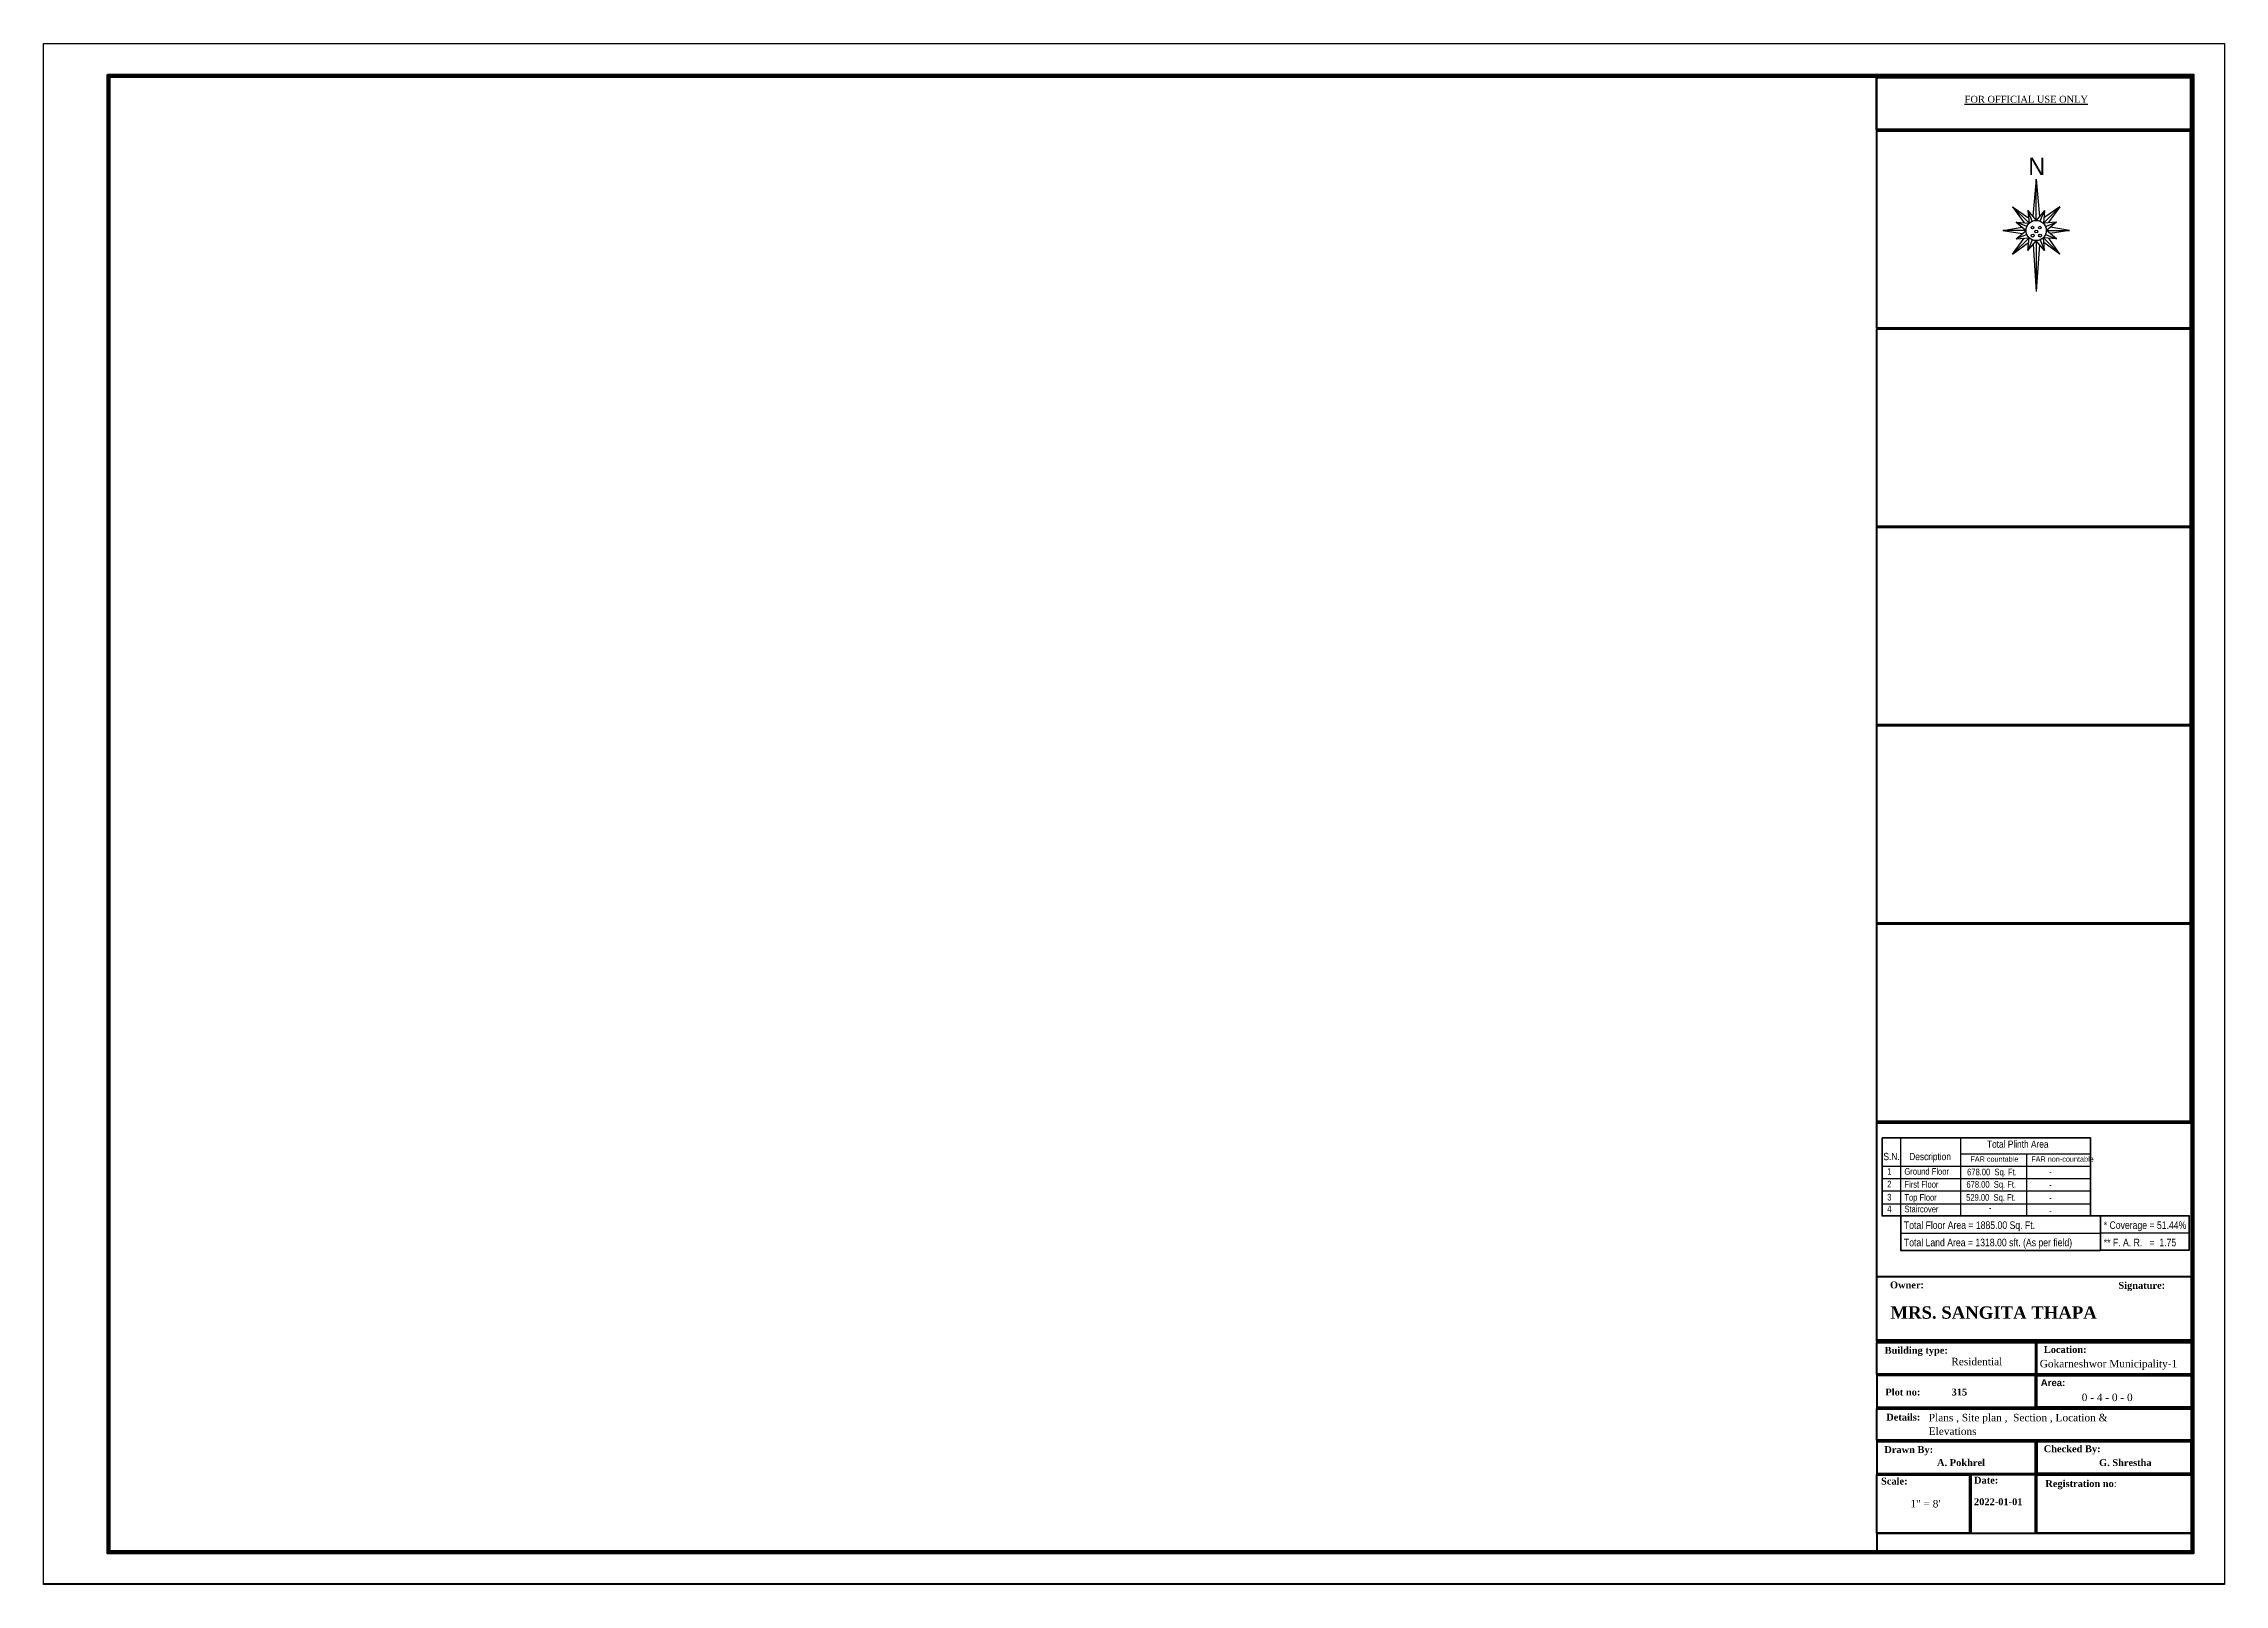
# Paper-space layout 'Architecture' of a CAD drawing. Header units: feet. Extents: x 0 to 33.1, y 0 to 23.4.
import ezdxf

# ---------------------------------------------------------------- set-up
doc = ezdxf.new("R2010")
doc.units = ezdxf.units.FT
doc.header["$LTSCALE"] = 50
doc.header["$MEASUREMENT"] = 0
for name, color, linetype, lineweight in [('4TEXT', 7, 'Continuous', 20), ('SHEETS', 7, 'Continuous', 60), ('wall', 6, 'Continuous', 40), ('window', 3, 'Continuous', 30)]:
    doc.layers.add(name, color=color, linetype=linetype, lineweight=lineweight)
doc.layers.add('Text', color=7, linetype='Continuous')
doc.styles.add('7 INCH', font='times.ttf', dxfattribs={"height": 7})
doc.styles.add('7 INCH1', font='ARIALN.TTF', dxfattribs={"height": 8})
doc.styles.get("Standard").update_dxf_attribs({"font": 'arial.ttf'})

# ---------------------------------------------------------------- blocks, each defined once
blk = doc.blocks.new('sheet a1')
at = {"layer": 'Defpoints', "color": 8}
blk.add_lwpolyline([(-33.109, 0), (0, 0), (0, -23.39), (-33.109, -23.39)], close=True, dxfattribs=at)
at = {"layer": 'Defpoints', "ltscale": 0.1}
blk.add_lwpolyline([(-33.109, 0), (0, 0), (0, -23.384), (-33.109, -23.384)], close=True, dxfattribs=at)
at = {"layer": 'SHEETS'}
for p, q in [((-5.292, -1.317), (-0.502, -1.317)), ((-5.292, -7.337), (-0.502, -7.337)), ((-5.292, -10.347), (-0.502, -10.347)), ((-5.292, -13.357), (-0.502, -13.357)), ((-5.292, -16.367), (-0.502, -16.367)), ((-5.285, -19.709), (-0.495, -19.709)), ((-5.271, -19.688), (-0.481, -19.688)), ((-2.858, -19.709), (-2.858, -20.712)), ((-2.858, -19.709), (-2.858, -20.712)), ((-5.285, -20.211), (-0.495, -20.211)), ((-5.285, -20.712), (-0.495, -20.712)), ((-5.285, -21.214), (-0.495, -21.214)), ((-2.858, -21.214), (-2.858, -22.622)), ((-2.858, -21.214), (-2.858, -22.622)), ((-5.285, -21.716), (-0.495, -21.716)), ((-3.861, -21.716), (-3.861, -22.622)), ((-3.861, -21.716), (-3.861, -22.622))]:
    blk.add_line(p, q, dxfattribs=at)
for points in [[(-32.138, -0.47), (-0.47, -0.47), (-0.47, -22.92), (-32.138, -22.92)], [(-32.127, -0.481), (-0.481, -0.481), (-0.481, -22.909), (-32.127, -22.909)], [(-32.117, -0.491), (-0.491, -0.491), (-0.491, -22.899), (-32.117, -22.899)], [(-32.106, -0.502), (-0.502, -0.502), (-0.502, -22.888), (-32.106, -22.888)], [(-5.282, -0.512), (-0.512, -0.512), (-0.512, -1.306), (-5.282, -1.306)], [(-5.282, -4.316), (-0.512, -4.316), (-0.512, -1.327), (-5.282, -1.327)], [(-5.282, -7.326), (-0.512, -7.326), (-0.512, -4.337), (-5.282, -4.337)], [(-5.282, -10.336), (-0.512, -10.336), (-0.512, -7.347), (-5.282, -7.347)], [(-5.282, -13.346), (-0.512, -13.346), (-0.512, -10.357), (-5.282, -10.357)], [(-5.282, -16.356), (-0.512, -16.356), (-0.512, -13.367), (-5.282, -13.367)], [(-5.282, -19.677), (-0.491, -19.677), (-0.491, -16.387), (-5.282, -16.387)], [(-5.275, -18.716), (-0.505, -18.716), (-0.505, -19.699), (-5.275, -19.699)], [(-2.868, -20.2), (-5.275, -20.2), (-5.275, -19.719), (-2.868, -19.719)], [(-2.868, -20.2), (-5.275, -20.2), (-5.275, -19.719), (-2.868, -19.719)], [(-2.847, -19.719), (-0.505, -19.719), (-0.505, -20.2), (-2.847, -20.2)], [(-2.869, -20.221), (-5.275, -20.221), (-5.275, -20.702), (-2.869, -20.702)], [(-2.869, -20.221), (-5.275, -20.221), (-5.275, -20.702), (-2.869, -20.702)], [(-2.847, -20.221), (-0.505, -20.221), (-0.505, -20.702), (-2.847, -20.702)], [(-5.275, -20.723), (-0.505, -20.723), (-0.505, -21.203), (-5.275, -21.203)], [(-2.868, -21.224), (-5.275, -21.224), (-5.275, -21.705), (-2.868, -21.705)], [(-2.868, -21.224), (-5.275, -21.224), (-5.275, -21.705), (-2.868, -21.705)], [(-2.847, -21.702), (-0.505, -21.702), (-0.505, -21.224), (-2.847, -21.224)], [(-5.275, -21.726), (-3.871, -21.726), (-3.871, -22.611), (-5.275, -22.611)], [(-2.868, -21.726), (-3.851, -21.726), (-3.851, -22.611), (-2.868, -22.611)], [(-2.868, -21.726), (-3.851, -21.726), (-3.851, -22.611), (-2.868, -22.611)], [(-2.847, -21.726), (-0.505, -21.726), (-0.505, -22.611), (-2.847, -22.611)], [(-5.271, -22.611), (-0.502, -22.611), (-0.502, -22.888), (-5.271, -22.888)]]:
    blk.add_lwpolyline(points, close=True, dxfattribs=at)
at = {"layer": 'Text', "color": 5}
for p, q in [((-0.54, -17.79), (-0.54, -18.321)), ((-0.535, -17.79), (-0.535, -18.321))]:
    blk.add_line(p, q, dxfattribs=at)
at = {"layer": 'window', "lineweight": 25}
for p, q in [((-2.857, -2.06), (-2.909, -2.621)), ((-2.857, -2.06), (-2.809, -2.625)), ((-2.857, -2.683), (-2.857, -2.06)), ((-3.215, -2.478), (-2.973, -2.647)), ((-3.215, -2.478), (-3.04, -2.721)), ((-2.966, -2.728), (-3.215, -2.478)), ((-2.983, -2.531), (-2.857, -2.683)), ((-2.983, -2.531), (-2.966, -2.728)), ((-2.916, -2.694), (-2.983, -2.531)), ((-2.73, -2.531), (-2.857, -2.683)), ((-2.798, -2.694), (-2.73, -2.531)), ((-2.747, -2.728), (-2.498, -2.478)), ((-2.73, -2.531), (-2.747, -2.728)), ((-2.498, -2.478), (-2.74, -2.647)), ((-2.498, -2.478), (-2.673, -2.721)), ((-3.364, -2.837), (-3.068, -2.789)), ((-3.011, -2.837), (-3.364, -2.837)), ((-3.364, -2.837), (-3.068, -2.885)), ((-2.966, -2.946), (-3.215, -3.196)), ((-3.215, -3.196), (-3.04, -2.953)), ((-2.999, -2.778), (-3.162, -2.71)), ((-3.162, -2.71), (-3.011, -2.837)), ((-3.162, -2.71), (-2.966, -2.728)), ((-3.162, -2.964), (-3.011, -2.837)), ((-2.999, -2.896), (-3.162, -2.964)), ((-3.162, -2.964), (-2.966, -2.946)), ((-2.983, -3.143), (-2.966, -2.946)), ((-2.916, -2.98), (-2.983, -3.143)), ((-2.798, -2.98), (-2.73, -3.143)), ((-2.551, -2.71), (-2.747, -2.728)), ((-2.73, -3.143), (-2.747, -2.946)), ((-2.747, -2.946), (-2.498, -3.196)), ((-2.551, -2.964), (-2.747, -2.946)), ((-2.714, -2.778), (-2.551, -2.71)), ((-2.714, -2.896), (-2.551, -2.964)), ((-2.551, -2.71), (-2.702, -2.837)), ((-2.702, -2.837), (-2.349, -2.837)), ((-2.551, -2.964), (-2.702, -2.837)), ((-2.498, -3.196), (-2.667, -2.953)), ((-2.349, -2.837), (-2.645, -2.789)), ((-2.349, -2.837), (-2.645, -2.885)), ((-3.215, -3.196), (-2.973, -3.021)), ((-2.983, -3.143), (-2.857, -2.992)), ((-2.905, -3.05), (-2.857, -3.765)), ((-2.73, -3.143), (-2.857, -2.992)), ((-2.857, -2.992), (-2.857, -3.765)), ((-2.808, -3.05), (-2.857, -3.765)), ((-2.498, -3.196), (-2.741, -3.021))]:
    blk.add_line(p, q, dxfattribs=at)
for centre, radius in [((-2.857, -2.837), 0.154), ((-2.913, -2.793), 0.0195), ((-2.91, -2.914), 0.0225), ((-2.856, -2.852), 0.0225), ((-2.798, -2.914), 0.0225), ((-2.801, -2.793), 0.0195)]:
    blk.add_circle(centre, radius, dxfattribs=at)
at = {"layer": '4TEXT', "insert": (-2.788, -20.276), "char_height": 0.10451, "width": 0.61662, "attachment_point": 1, "style": '7 INCH'}
blk.add_mtext('{\\fArial|b1|i0|c0|p34;Area:}', dxfattribs=at)
at = {"layer": 'Text', "style": '7 INCH'}
for s, height, p in [('Residential', 0.11385, (-4.146, -20.064)), ('Gokarneshwor Municipality-1', 0.11385, (-2.803, -20.096)), ('0 - 4 - 0 - 0', 0.11385, (-2.166, -20.608)), ('1" = 8\'', 0.1138, (-4.767, -22.222))]:
    blk.add_text(s, height=height, dxfattribs=at).set_placement(p)
at = {"layer": 'Text', "attachment_point": 1, "style": '7 INCH'}
for s, insert, char_height, width in [('{\\LFOR OFFICIAL USE ONLY}', (-3.943, -0.792), 0.10451, 1.97528), ('{\\fTimes New Roman|b1|i0|c0|p18;Owner\\fArial|b1|i0|c0|p34;:}', (-5.077, -18.792), 0.10451, 0.97196), ('{\\fTimes New Roman|b1|i0|c0|p18;Signature\\fArial|b1|i0|c0|p34;:}', (-1.609, -18.799), 0.10451, 0.97196), ('{\\fTimes New Roman|b1|i0|c0|p18;MRS. SANGITA THAPA}', (-5.071, -19.169), 0.18812, 4.95806), ('{\\fTimes New Roman|b1|i0|c0|p18;Building type:}', (-5.158, -19.784), 0.10451, 0.97196), ('{\\fTimes New Roman|b1|i0|c0|p18;Location:}', (-2.741, -19.772), 0.10451, 1.00332), ('{\\fTimes New Roman|b1|i0|c0|p18;Plot no:            315}', (-5.146, -20.418), 0.10451, 2.13337), ('{\\fTimes New Roman|b1|i0|c0|p18;Details:}', (-5.134, -20.799), 0.10451, 0.54346), ('{\\fTimes New Roman|b1|i0|c0|p18;Drawn By:}', (-5.163, -21.291), 0.10451, 0.93016), ('{\\fTimes New Roman|b1|i0|c0|p18;A. Pokhrel}', (-4.362, -21.489), 0.10451, 0.93016), ('{\\fTimes New Roman|b1|i0|c0|p18;Checked By:}', (-2.743, -21.279), 0.10451, 0.93016), ('{\\fTimes New Roman|b1|i0|c0|p18;G. Shrestha}', (-1.903, -21.489), 0.10451, 0.93016), ('{\\fTimes New Roman|b1|i0|c0|p18;Scale:}', (-5.213, -21.77), 0.10451, 0.93016), ('{\\fTimes New Roman|b1|i0|c0|p18;Date:}', (-3.801, -21.756), 0.10451, 0.48076), ('{\\fTimes New Roman|b1|i0|c0|p18;Registration no}:', (-2.718, -21.807), 0.10451, 1.68265), ('{\\fTimes New Roman|b1|i0|c0|p18;2022-01-01}', (-3.801, -22.083), 0.10451, 0.48076)]:
    blk.add_mtext(s, dxfattribs=dict(at, insert=insert, char_height=char_height, width=width))
at = {"layer": 'window', "lineweight": 25, "insert": (-2.977, -1.731), "char_height": 0.26455, "width": 0.26339, "attachment_point": 1}
blk.add_mtext('{\\Fgothice|c0;N}', dxfattribs=at)

psp = doc.layouts.new('Architecture')

# ---------------------------------------------------------------- linework, layer by layer
at = {"layer": 'Text', "color": 5}
for p, q in [((27.911, 6.775), (27.911, 5.584)), ((27.916, 6.78), (29.104, 6.78)), ((27.916, 6.775), (29.104, 6.775)), ((27.916, 6.775), (27.916, 5.589)), ((29.104, 6.78), (31.078, 6.78)), ((29.104, 6.775), (31.078, 6.775)), ((31.073, 6.78), (31.073, 5.589)), ((31.078, 6.78), (31.078, 5.589)), ((27.916, 5.594), (32.575, 5.594)), ((27.916, 5.594), (31.078, 5.594)), ((27.916, 5.589), (32.575, 5.589)), ((27.916, 5.589), (31.078, 5.589)), ((28.195, 5.589), (28.195, 5.063)), ((28.2, 5.589), (28.2, 5.063)), ((31.223, 5.589), (31.223, 5.063)), ((31.228, 5.589), (31.228, 5.063)), ((28.195, 5.068), (31.228, 5.068)), ((28.195, 5.063), (31.228, 5.063)), ((32.575, 5.068), (31.228, 5.068)), ((32.575, 5.063), (31.228, 5.063))]:
    psp.add_line(p, q, dxfattribs=at)
at = {"layer": 'Text'}
for p, q in [((28.195, 6.78), (28.195, 5.589)), ((29.104, 6.78), (29.104, 5.589)), ((27.916, 6.345), (31.078, 6.345)), ((29.104, 6.532), (31.078, 6.532)), ((30.104, 6.532), (30.104, 5.589)), ((27.916, 6.157), (31.078, 6.157)), ((27.916, 5.969), (31.078, 5.969)), ((27.916, 5.771), (31.078, 5.771)), ((28.195, 5.326), (31.228, 5.326)), ((32.575, 5.326), (31.228, 5.326))]:
    psp.add_line(p, q, dxfattribs=at)

# ---------------------------------------------------------------- block references
at = {"layer": 'wall'}
psp.add_blockref('sheet a1', (33.11, 23.384), dxfattribs=at)

# ---------------------------------------------------------------- texts
at = {"layer": 'Text'}
for s, height, style, p in [('Total Plinth Area', 0.11036, '7 INCH1', (29.506, 6.622)), ('S.N.', 0.1104, '7 INCH1', (27.934, 6.434)), ('1', 0.1, '7 INCH1', (27.992, 6.213)), ('Ground Floor', 0.10033, '7 INCH1', (28.252, 6.213)), ('Description', 0.11036, '7 INCH1', (28.326, 6.434)), ('678.00  Sq. Ft.', 0.10033, '7 INCH1', (29.204, 6.204)), ('FAR countable', 0.08027, '7 INCH1', (29.254, 6.41)), ('FAR non-countable', 0.08027, '7 INCH1', (30.178, 6.41)), ('2', 0.1, '7 INCH1', (27.992, 6.02)), ('First Floor', 0.10033, '7 INCH1', (28.252, 6.016)), ('678.00  Sq. Ft.', 0.10033, '7 INCH1', (29.194, 6.016)), ('-', 0.1, '7 INCH1', (30.452, 6.204)), ('-', 0.1, '7 INCH1', (30.452, 6.011)), ('4', 0.1, '7 INCH1', (27.992, 5.644)), ('3', 0.1, '7 INCH1', (27.992, 5.822)), ('Top Floor', 0.1003, '7 INCH1', (28.252, 5.818)), ('Staircover', 0.1003, '7 INCH1', (28.252, 5.641)), ('529.00  Sq. Ft.', 0.10033, '7 INCH1', (29.19, 5.818)), ('-', 0.1, '7 INCH1', (29.536, 5.662)), ('-', 0.1, '7 INCH1', (30.452, 5.813)), ('-', 0.1, '7 INCH1', (30.452, 5.615)), ('Total Floor Area = 1885.00 Sq. Ft.', 0.11472, '7 INCH1', (28.245, 5.39)), ('* Coverage = 51.44%%%', 0.11472, '7 INCH1', (31.279, 5.39)), ('Total Land Area = 1318.00 sft. (As per field)', 0.11472, '7 INCH1', (28.245, 5.127)), ('** F. A. R.   =  1.75', 0.11472, '7 INCH1', (31.279, 5.127)), ('Plans , Site plan ,  Section , Location & ', 0.11385, '7 INCH', (28.622, 2.469)), ('Elevations', 0.1138, '7 INCH', (28.622, 2.262))]:
    psp.add_text(s, height=height, dxfattribs=dict(at, style=style)).set_placement(p)

# ---------------------------------------------------------------- viewports
at = {"layer": 'Defpoints', "ltscale": 0.1}
psp.add_viewport(center=(14.422, 11.689), size=(26.835, 22.38653), view_center_point=(18345.136, -7602.528), view_height=2149.10644, dxfattribs=at)

doc.saveas('drawing.dxf')
